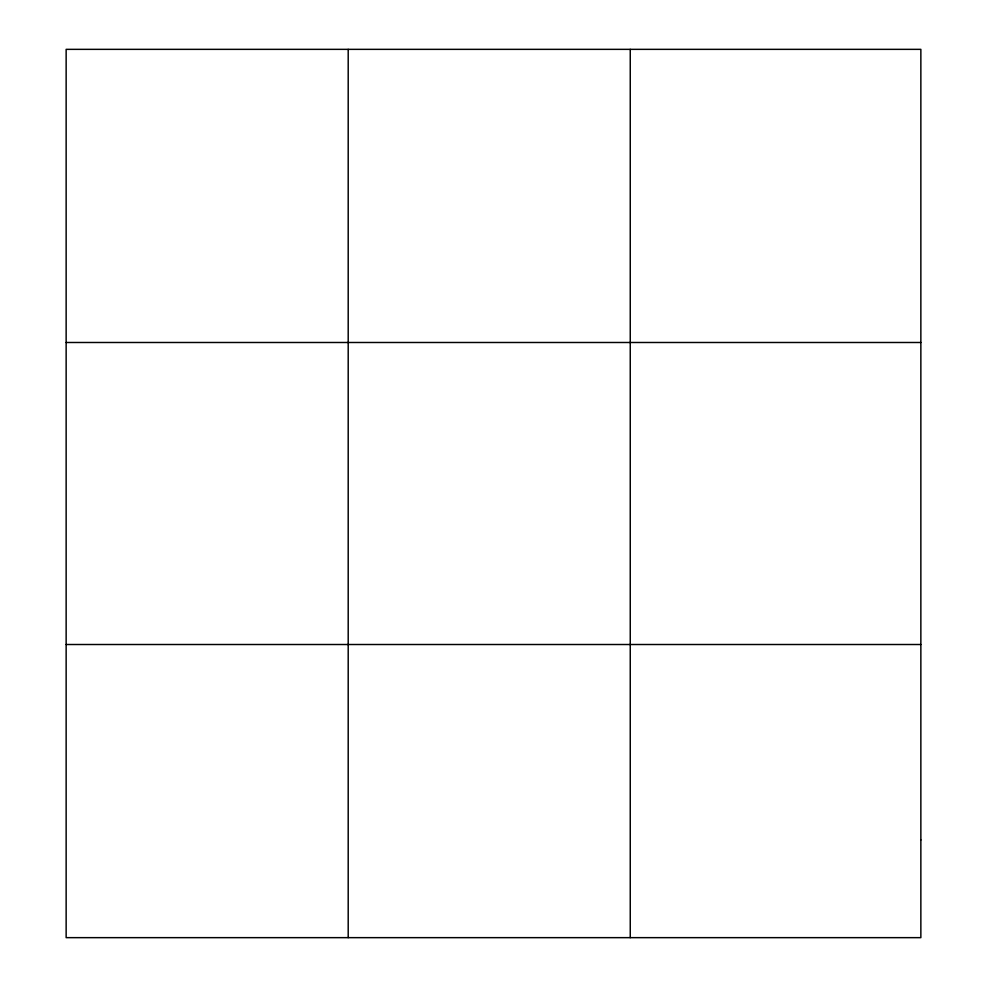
<?xml version="1.0" encoding="UTF-8"?>
<svg xmlns="http://www.w3.org/2000/svg" width="987" height="987" viewBox="0 0 987 987"><rect width="100%" height="100%" fill="white"/><g stroke="black" fill="none" stroke-linecap="round" stroke-linejoin="round"><path stroke-width="1.48" d="M348.201 937.65L348.201 49.35M630.249 937.65L630.249 49.35M66.141 342.489L920.859 342.489M66.141 644.511L920.859 644.511M920.859 839.937L920.859 937.65L66.141 937.65L66.141 49.35L920.859 49.35L920.859 839.937"/></g></svg>
